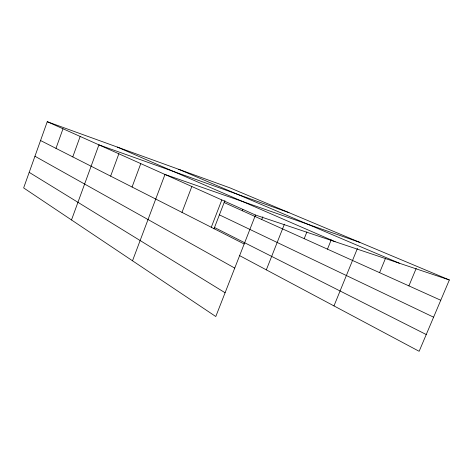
<?xml version="1.0" encoding="UTF-8"?>
<svg xmlns="http://www.w3.org/2000/svg" width="473" height="473" viewBox="0 0 473 473"><rect width="100%" height="100%" fill="white"/><g stroke="black" fill="none" stroke-linecap="round" stroke-linejoin="round"><path stroke-width="0.71" d="M449.35 279.969L229.831 187.816L47.253 121.703L23.65 187.929L215.789 316.52L255.503 215.038L449.35 279.969L419.149 351.297L239.705 255.674M55.974 148.362L63.01 128.762M72.771 156.894L80.168 136.455M71.506 219.957L98.916 144.856L288.985 212.649M110.635 176.133L118.859 153.796M132.068 187.024L140.777 163.617M132.511 260.789L164.976 174.46L359.888 242.413M181.981 212.389L191.831 186.498M211.277 227.271L221.819 199.937M213.979 228.861L224.917 200.54M242.318 210.745L242.832 209.421M261.74 219.507L262.817 216.776M266.323 269.858L284.427 224.155M304.21 238.664L306.894 231.941M327.47 249.153L331.254 239.787M333.973 305.913L357.434 248.426M379.583 272.661L385.383 258.613M408.897 285.881L416.193 268.422M178.693 169.299L399.313 263.207M117.381 147.097L335.132 241.709M47.253 121.703L255.503 215.038M224.137 202.545L440.759 300.254M219.383 214.86L433.593 317.182M214.506 227.501L426.244 334.541M40.548 140.522L244.174 243.985M34.943 156.238L234.738 268.09M29.202 172.355L225.089 292.752"/></g></svg>
